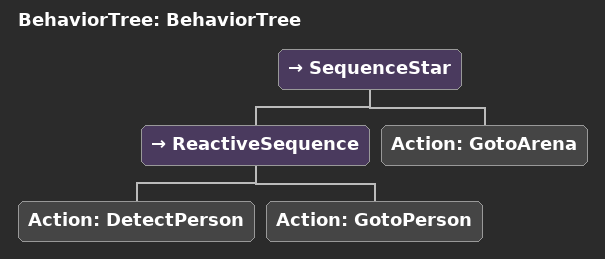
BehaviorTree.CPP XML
<?xml version="1.0"?>
<root main_tree_to_execute="BehaviorTree">
    <BehaviorTree ID="BehaviorTree">
        <SequenceStar>
            <ReactiveSequence>
                <Action ID="DetectPerson"/>
                <Action ID="GotoPerson"/>
            </ReactiveSequence>
            <Action ID="GotoArena"/>
        </SequenceStar>
    </BehaviorTree>
</root>
